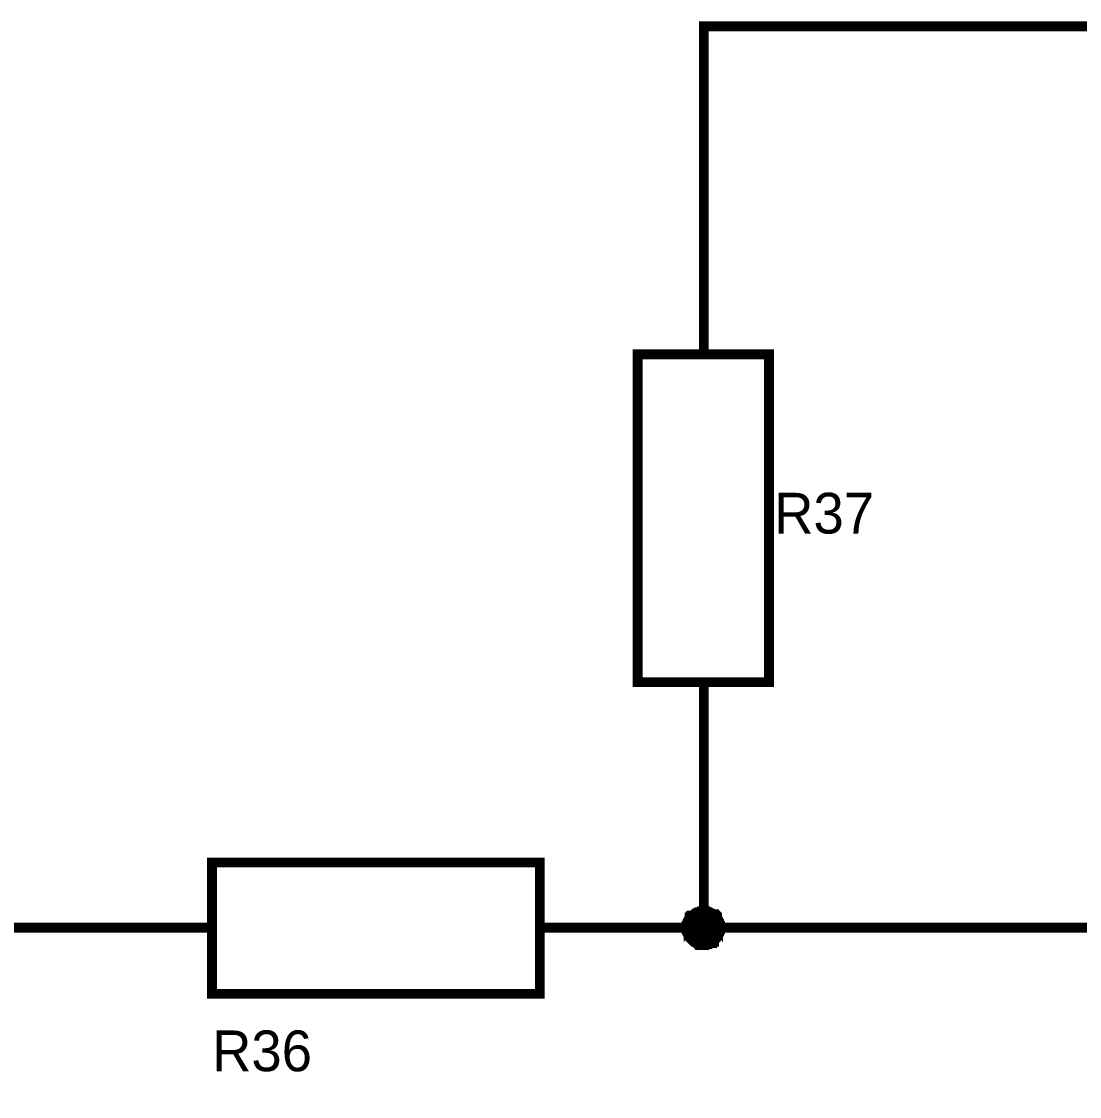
# Model space of a CAD drawing. Header units: millimetres. Extents: x 0 to 841, y 0 to 594.
# Drawn here: x 516.68 to 548.95, y 319.84 to 352.64 of the extents above; entities that cross this region are included whole.
import ezdxf

# ---------------------------------------------------------------- set-up
doc = ezdxf.new("R2010")
doc.units = ezdxf.units.MM
doc.layers.add('Sheet', color=255, linetype='Continuous')

msp = doc.modelspace()

# ---------------------------------------------------------------- linework, layer by layer
at = {"layer": 'Sheet', "const_width": 0.3}
for points in [[(537.488, 344.998), (537.488, 352.486), (559.973, 352.486), (567.458, 352.486)], [(537.488, 342.482), (537.488, 344.998)], [(537.488, 332.478), (537.488, 329.993)], [(534.973, 324.991), (537.488, 324.991), (537.488, 329.993)], [(536.96, 324.991), (536.96, 325.022), (536.96, 325.053), (536.96, 325.053), (536.96, 325.085), (536.96, 325.116), (536.992, 325.147), (536.992, 325.178), (536.992, 325.178), (537.023, 325.209), (537.023, 325.24), (537.023, 325.24), (537.054, 325.271), (537.054, 325.302), (537.085, 325.302), (537.085, 325.333), (537.116, 325.333), (537.116, 325.364), (537.147, 325.364), (537.178, 325.395), (537.178, 325.395), (537.209, 325.426), (537.24, 325.426), (537.24, 325.426), (537.271, 325.457), (537.302, 325.457), (537.333, 325.457), (537.364, 325.488), (537.364, 325.488), (537.395, 325.488), (537.426, 325.488), (537.457, 325.488), (537.488, 325.488)], [(536.96, 324.991), (536.96, 325.022), (536.96, 325.053), (536.96, 325.053), (536.96, 325.085), (536.96, 325.116), (536.992, 325.147), (536.992, 325.178), (536.992, 325.178), (537.023, 325.209), (537.023, 325.24), (537.023, 325.24), (537.054, 325.271), (537.054, 325.302), (537.085, 325.302), (537.085, 325.333), (537.116, 325.333), (537.116, 325.364), (537.147, 325.364), (537.178, 325.395), (537.178, 325.395), (537.209, 325.426), (537.24, 325.426), (537.24, 325.426), (537.271, 325.457), (537.302, 325.457), (537.333, 325.457), (537.364, 325.488), (537.364, 325.488), (537.395, 325.488), (537.426, 325.488), (537.457, 325.488), (537.488, 325.488)], [(536.96, 324.991), (536.96, 325.022), (536.96, 325.053), (536.96, 325.053), (536.96, 325.085), (536.96, 325.116), (536.992, 325.147), (536.992, 325.178), (536.992, 325.178), (537.023, 325.209), (537.023, 325.24), (537.023, 325.24), (537.054, 325.271), (537.054, 325.302), (537.085, 325.302), (537.085, 325.333), (537.116, 325.333), (537.116, 325.364), (537.147, 325.364), (537.178, 325.395), (537.178, 325.395), (537.209, 325.426), (537.24, 325.426), (537.24, 325.426), (537.271, 325.457), (537.302, 325.457), (537.333, 325.457), (537.364, 325.488), (537.364, 325.488), (537.395, 325.488), (537.426, 325.488), (537.457, 325.488), (537.488, 325.488)], [(536.96, 324.991), (536.96, 325.022), (536.96, 325.053), (536.96, 325.053), (536.96, 325.085), (536.96, 325.116), (536.992, 325.147), (536.992, 325.178), (536.992, 325.178), (537.023, 325.209), (537.023, 325.24), (537.023, 325.24), (537.054, 325.271), (537.054, 325.302), (537.085, 325.302), (537.085, 325.333), (537.116, 325.333), (537.116, 325.364), (537.147, 325.364), (537.178, 325.395), (537.178, 325.395), (537.209, 325.426), (537.24, 325.426), (537.24, 325.426), (537.271, 325.457), (537.302, 325.457), (537.333, 325.457), (537.364, 325.488), (537.364, 325.488), (537.395, 325.488), (537.426, 325.488), (537.457, 325.488), (537.488, 325.488)], [(536.96, 324.991), (536.96, 325.022), (536.96, 325.053), (536.96, 325.053), (536.96, 325.085), (536.96, 325.116), (536.992, 325.147), (536.992, 325.178), (536.992, 325.178), (537.023, 325.209), (537.023, 325.24), (537.023, 325.24), (537.054, 325.271), (537.054, 325.302), (537.085, 325.302), (537.085, 325.333), (537.116, 325.333), (537.116, 325.364), (537.147, 325.364), (537.178, 325.395), (537.178, 325.395), (537.209, 325.426), (537.24, 325.426), (537.24, 325.426), (537.271, 325.457), (537.302, 325.457), (537.333, 325.457), (537.364, 325.488), (537.364, 325.488), (537.395, 325.488), (537.426, 325.488), (537.457, 325.488), (537.488, 325.488)], [(536.96, 324.991), (536.96, 325.022), (536.96, 325.053), (536.96, 325.053), (536.96, 325.085), (536.96, 325.116), (536.992, 325.147), (536.992, 325.178), (536.992, 325.178), (537.023, 325.209), (537.023, 325.24), (537.023, 325.24), (537.054, 325.271), (537.054, 325.302), (537.085, 325.302), (537.085, 325.333), (537.116, 325.333), (537.116, 325.364), (537.147, 325.364), (537.178, 325.395), (537.178, 325.395), (537.209, 325.426), (537.24, 325.426), (537.24, 325.426), (537.271, 325.457), (537.302, 325.457), (537.333, 325.457), (537.364, 325.488), (537.364, 325.488), (537.395, 325.488), (537.426, 325.488), (537.457, 325.488), (537.488, 325.488)], [(536.96, 324.991), (536.96, 325.022), (536.96, 325.053), (536.96, 325.053), (536.96, 325.085), (536.96, 325.116), (536.992, 325.147), (536.992, 325.178), (536.992, 325.178), (537.023, 325.209), (537.023, 325.24), (537.023, 325.24), (537.054, 325.271), (537.054, 325.302), (537.085, 325.302), (537.085, 325.333), (537.116, 325.333), (537.116, 325.364), (537.147, 325.364), (537.178, 325.395), (537.178, 325.395), (537.209, 325.426), (537.24, 325.426), (537.24, 325.426), (537.271, 325.457), (537.302, 325.457), (537.333, 325.457), (537.364, 325.488), (537.364, 325.488), (537.395, 325.488), (537.426, 325.488), (537.457, 325.488), (537.488, 325.488)], [(536.96, 324.991), (536.96, 325.022), (536.96, 325.053), (536.96, 325.053), (536.96, 325.085), (536.96, 325.116), (536.992, 325.147), (536.992, 325.178), (536.992, 325.178), (537.023, 325.209), (537.023, 325.24), (537.023, 325.24), (537.054, 325.271), (537.054, 325.302), (537.085, 325.302), (537.085, 325.333), (537.116, 325.333), (537.116, 325.364), (537.147, 325.364), (537.178, 325.395), (537.178, 325.395), (537.209, 325.426), (537.24, 325.426), (537.24, 325.426), (537.271, 325.457), (537.302, 325.457), (537.333, 325.457), (537.364, 325.488), (537.364, 325.488), (537.395, 325.488), (537.426, 325.488), (537.457, 325.488), (537.488, 325.488)], [(537.488, 325.488), (537.488, 325.488)], [(537.488, 325.488), (537.519, 325.488), (537.551, 325.488), (537.551, 325.488), (537.582, 325.488), (537.613, 325.488), (537.644, 325.457), (537.675, 325.457), (537.675, 325.457), (537.706, 325.426), (537.737, 325.426), (537.737, 325.426), (537.768, 325.395), (537.799, 325.395), (537.799, 325.364), (537.83, 325.364), (537.83, 325.333), (537.861, 325.333), (537.861, 325.302), (537.892, 325.302), (537.892, 325.271), (537.923, 325.24), (537.923, 325.24), (537.923, 325.209), (537.954, 325.178), (537.954, 325.178), (537.954, 325.147), (537.985, 325.116), (537.985, 325.085), (537.985, 325.053), (537.985, 325.053), (537.985, 325.022), (537.985, 324.991)], [(537.488, 325.488), (537.488, 325.488)], [(537.488, 325.488), (537.519, 325.488), (537.551, 325.488), (537.551, 325.488), (537.582, 325.488), (537.613, 325.488), (537.644, 325.457), (537.675, 325.457), (537.675, 325.457), (537.706, 325.426), (537.737, 325.426), (537.737, 325.426), (537.768, 325.395), (537.799, 325.395), (537.799, 325.364), (537.83, 325.364), (537.83, 325.333), (537.861, 325.333), (537.861, 325.302), (537.892, 325.302), (537.892, 325.271), (537.923, 325.24), (537.923, 325.24), (537.923, 325.209), (537.954, 325.178), (537.954, 325.178), (537.954, 325.147), (537.985, 325.116), (537.985, 325.085), (537.985, 325.053), (537.985, 325.053), (537.985, 325.022), (537.985, 324.991)], [(537.488, 325.488), (537.488, 325.488)], [(537.488, 325.488), (537.519, 325.488), (537.551, 325.488), (537.551, 325.488), (537.582, 325.488), (537.613, 325.488), (537.644, 325.457), (537.675, 325.457), (537.675, 325.457), (537.706, 325.426), (537.737, 325.426), (537.737, 325.426), (537.768, 325.395), (537.799, 325.395), (537.799, 325.364), (537.83, 325.364), (537.83, 325.333), (537.861, 325.333), (537.861, 325.302), (537.892, 325.302), (537.892, 325.271), (537.923, 325.24), (537.923, 325.24), (537.923, 325.209), (537.954, 325.178), (537.954, 325.178), (537.954, 325.147), (537.985, 325.116), (537.985, 325.085), (537.985, 325.053), (537.985, 325.053), (537.985, 325.022), (537.985, 324.991)], [(537.488, 325.488), (537.488, 325.488)], [(537.488, 325.488), (537.519, 325.488), (537.551, 325.488), (537.551, 325.488), (537.582, 325.488), (537.613, 325.488), (537.644, 325.457), (537.675, 325.457), (537.675, 325.457), (537.706, 325.426), (537.737, 325.426), (537.737, 325.426), (537.768, 325.395), (537.799, 325.395), (537.799, 325.364), (537.83, 325.364), (537.83, 325.333), (537.861, 325.333), (537.861, 325.302), (537.892, 325.302), (537.892, 325.271), (537.923, 325.24), (537.923, 325.24), (537.923, 325.209), (537.954, 325.178), (537.954, 325.178), (537.954, 325.147), (537.985, 325.116), (537.985, 325.085), (537.985, 325.053), (537.985, 325.053), (537.985, 325.022), (537.985, 324.991)], [(537.488, 325.488), (537.488, 325.488)], [(537.488, 325.488), (537.519, 325.488), (537.551, 325.488), (537.551, 325.488), (537.582, 325.488), (537.613, 325.488), (537.644, 325.457), (537.675, 325.457), (537.675, 325.457), (537.706, 325.426), (537.737, 325.426), (537.737, 325.426), (537.768, 325.395), (537.799, 325.395), (537.799, 325.364), (537.83, 325.364), (537.83, 325.333), (537.861, 325.333), (537.861, 325.302), (537.892, 325.302), (537.892, 325.271), (537.923, 325.24), (537.923, 325.24), (537.923, 325.209), (537.954, 325.178), (537.954, 325.178), (537.954, 325.147), (537.985, 325.116), (537.985, 325.085), (537.985, 325.053), (537.985, 325.053), (537.985, 325.022), (537.985, 324.991)], [(537.488, 325.488), (537.488, 325.488)], [(537.488, 325.488), (537.519, 325.488), (537.551, 325.488), (537.551, 325.488), (537.582, 325.488), (537.613, 325.488), (537.644, 325.457), (537.675, 325.457), (537.675, 325.457), (537.706, 325.426), (537.737, 325.426), (537.737, 325.426), (537.768, 325.395), (537.799, 325.395), (537.799, 325.364), (537.83, 325.364), (537.83, 325.333), (537.861, 325.333), (537.861, 325.302), (537.892, 325.302), (537.892, 325.271), (537.923, 325.24), (537.923, 325.24), (537.923, 325.209), (537.954, 325.178), (537.954, 325.178), (537.954, 325.147), (537.985, 325.116), (537.985, 325.085), (537.985, 325.053), (537.985, 325.053), (537.985, 325.022), (537.985, 324.991)], [(537.488, 325.488), (537.488, 325.488)], [(537.488, 325.488), (537.519, 325.488), (537.551, 325.488), (537.551, 325.488), (537.582, 325.488), (537.613, 325.488), (537.644, 325.457), (537.675, 325.457), (537.675, 325.457), (537.706, 325.426), (537.737, 325.426), (537.737, 325.426), (537.768, 325.395), (537.799, 325.395), (537.799, 325.364), (537.83, 325.364), (537.83, 325.333), (537.861, 325.333), (537.861, 325.302), (537.892, 325.302), (537.892, 325.271), (537.923, 325.24), (537.923, 325.24), (537.923, 325.209), (537.954, 325.178), (537.954, 325.178), (537.954, 325.147), (537.985, 325.116), (537.985, 325.085), (537.985, 325.053), (537.985, 325.053), (537.985, 325.022), (537.985, 324.991)], [(537.488, 325.488), (537.488, 325.488)], [(537.488, 325.488), (537.519, 325.488), (537.551, 325.488), (537.551, 325.488), (537.582, 325.488), (537.613, 325.488), (537.644, 325.457), (537.675, 325.457), (537.675, 325.457), (537.706, 325.426), (537.737, 325.426), (537.737, 325.426), (537.768, 325.395), (537.799, 325.395), (537.799, 325.364), (537.83, 325.364), (537.83, 325.333), (537.861, 325.333), (537.861, 325.302), (537.892, 325.302), (537.892, 325.271), (537.923, 325.24), (537.923, 325.24), (537.923, 325.209), (537.954, 325.178), (537.954, 325.178), (537.954, 325.147), (537.985, 325.116), (537.985, 325.085), (537.985, 325.053), (537.985, 325.053), (537.985, 325.022), (537.985, 324.991)], [(509.973, 319.99), (509.973, 324.991), (519.973, 324.991)], [(522.488, 324.991), (519.973, 324.991)], [(532.488, 324.991), (534.973, 324.991)], [(537.488, 324.463), (537.457, 324.463), (537.426, 324.463), (537.395, 324.463), (537.364, 324.463), (537.364, 324.494), (537.333, 324.494), (537.302, 324.494), (537.271, 324.494), (537.24, 324.525), (537.24, 324.525), (537.209, 324.556), (537.178, 324.556), (537.178, 324.556), (537.147, 324.587), (537.116, 324.619), (537.116, 324.619), (537.085, 324.65), (537.085, 324.65), (537.054, 324.681), (537.054, 324.712), (537.023, 324.712), (537.023, 324.743), (537.023, 324.774), (536.992, 324.805), (536.992, 324.805), (536.992, 324.836), (536.96, 324.867), (536.96, 324.898), (536.96, 324.929), (536.96, 324.929), (536.96, 324.96), (536.96, 324.991)], [(536.96, 324.991), (536.96, 324.991)], [(537.488, 324.463), (537.457, 324.463), (537.426, 324.463), (537.395, 324.463), (537.364, 324.463), (537.364, 324.494), (537.333, 324.494), (537.302, 324.494), (537.271, 324.494), (537.24, 324.525), (537.24, 324.525), (537.209, 324.556), (537.178, 324.556), (537.178, 324.556), (537.147, 324.587), (537.116, 324.619), (537.116, 324.619), (537.085, 324.65), (537.085, 324.65), (537.054, 324.681), (537.054, 324.712), (537.023, 324.712), (537.023, 324.743), (537.023, 324.774), (536.992, 324.805), (536.992, 324.805), (536.992, 324.836), (536.96, 324.867), (536.96, 324.898), (536.96, 324.929), (536.96, 324.929), (536.96, 324.96), (536.96, 324.991)], [(536.96, 324.991), (536.96, 324.991)], [(537.488, 324.463), (537.457, 324.463), (537.426, 324.463), (537.395, 324.463), (537.364, 324.463), (537.364, 324.494), (537.333, 324.494), (537.302, 324.494), (537.271, 324.494), (537.24, 324.525), (537.24, 324.525), (537.209, 324.556), (537.178, 324.556), (537.178, 324.556), (537.147, 324.587), (537.116, 324.619), (537.116, 324.619), (537.085, 324.65), (537.085, 324.65), (537.054, 324.681), (537.054, 324.712), (537.023, 324.712), (537.023, 324.743), (537.023, 324.774), (536.992, 324.805), (536.992, 324.805), (536.992, 324.836), (536.96, 324.867), (536.96, 324.898), (536.96, 324.929), (536.96, 324.929), (536.96, 324.96), (536.96, 324.991)], [(536.96, 324.991), (536.96, 324.991)], [(537.488, 324.463), (537.457, 324.463), (537.426, 324.463), (537.395, 324.463), (537.364, 324.463), (537.364, 324.494), (537.333, 324.494), (537.302, 324.494), (537.271, 324.494), (537.24, 324.525), (537.24, 324.525), (537.209, 324.556), (537.178, 324.556), (537.178, 324.556), (537.147, 324.587), (537.116, 324.619), (537.116, 324.619), (537.085, 324.65), (537.085, 324.65), (537.054, 324.681), (537.054, 324.712), (537.023, 324.712), (537.023, 324.743), (537.023, 324.774), (536.992, 324.805), (536.992, 324.805), (536.992, 324.836), (536.96, 324.867), (536.96, 324.898), (536.96, 324.929), (536.96, 324.929), (536.96, 324.96), (536.96, 324.991)], [(536.96, 324.991), (536.96, 324.991)], [(537.488, 324.463), (537.457, 324.463), (537.426, 324.463), (537.395, 324.463), (537.364, 324.463), (537.364, 324.494), (537.333, 324.494), (537.302, 324.494), (537.271, 324.494), (537.24, 324.525), (537.24, 324.525), (537.209, 324.556), (537.178, 324.556), (537.178, 324.556), (537.147, 324.587), (537.116, 324.619), (537.116, 324.619), (537.085, 324.65), (537.085, 324.65), (537.054, 324.681), (537.054, 324.712), (537.023, 324.712), (537.023, 324.743), (537.023, 324.774), (536.992, 324.805), (536.992, 324.805), (536.992, 324.836), (536.96, 324.867), (536.96, 324.898), (536.96, 324.929), (536.96, 324.929), (536.96, 324.96), (536.96, 324.991)], [(536.96, 324.991), (536.96, 324.991)], [(537.488, 324.463), (537.457, 324.463), (537.426, 324.463), (537.395, 324.463), (537.364, 324.463), (537.364, 324.494), (537.333, 324.494), (537.302, 324.494), (537.271, 324.494), (537.24, 324.525), (537.24, 324.525), (537.209, 324.556), (537.178, 324.556), (537.178, 324.556), (537.147, 324.587), (537.116, 324.619), (537.116, 324.619), (537.085, 324.65), (537.085, 324.65), (537.054, 324.681), (537.054, 324.712), (537.023, 324.712), (537.023, 324.743), (537.023, 324.774), (536.992, 324.805), (536.992, 324.805), (536.992, 324.836), (536.96, 324.867), (536.96, 324.898), (536.96, 324.929), (536.96, 324.929), (536.96, 324.96), (536.96, 324.991)], [(536.96, 324.991), (536.96, 324.991)], [(537.488, 324.463), (537.457, 324.463), (537.426, 324.463), (537.395, 324.463), (537.364, 324.463), (537.364, 324.494), (537.333, 324.494), (537.302, 324.494), (537.271, 324.494), (537.24, 324.525), (537.24, 324.525), (537.209, 324.556), (537.178, 324.556), (537.178, 324.556), (537.147, 324.587), (537.116, 324.619), (537.116, 324.619), (537.085, 324.65), (537.085, 324.65), (537.054, 324.681), (537.054, 324.712), (537.023, 324.712), (537.023, 324.743), (537.023, 324.774), (536.992, 324.805), (536.992, 324.805), (536.992, 324.836), (536.96, 324.867), (536.96, 324.898), (536.96, 324.929), (536.96, 324.929), (536.96, 324.96), (536.96, 324.991)], [(536.96, 324.991), (536.96, 324.991)], [(537.488, 324.463), (537.457, 324.463), (537.426, 324.463), (537.395, 324.463), (537.364, 324.463), (537.364, 324.494), (537.333, 324.494), (537.302, 324.494), (537.271, 324.494), (537.24, 324.525), (537.24, 324.525), (537.209, 324.556), (537.178, 324.556), (537.178, 324.556), (537.147, 324.587), (537.116, 324.619), (537.116, 324.619), (537.085, 324.65), (537.085, 324.65), (537.054, 324.681), (537.054, 324.712), (537.023, 324.712), (537.023, 324.743), (537.023, 324.774), (536.992, 324.805), (536.992, 324.805), (536.992, 324.836), (536.96, 324.867), (536.96, 324.898), (536.96, 324.929), (536.96, 324.929), (536.96, 324.96), (536.96, 324.991)], [(536.96, 324.991), (536.96, 324.991)], [(537.985, 324.991), (537.985, 324.96), (537.985, 324.929), (537.985, 324.929), (537.985, 324.898), (537.985, 324.867), (537.954, 324.836), (537.954, 324.805), (537.954, 324.805), (537.923, 324.774), (537.923, 324.743), (537.923, 324.712), (537.892, 324.712), (537.892, 324.681), (537.861, 324.65), (537.861, 324.65), (537.83, 324.619), (537.83, 324.619), (537.799, 324.587), (537.799, 324.556), (537.768, 324.556), (537.737, 324.556), (537.737, 324.525), (537.706, 324.525), (537.675, 324.494), (537.675, 324.494), (537.644, 324.494), (537.613, 324.494), (537.582, 324.463), (537.551, 324.463), (537.551, 324.463), (537.519, 324.463), (537.488, 324.463)], [(537.985, 324.991), (537.985, 324.96), (537.985, 324.929), (537.985, 324.929), (537.985, 324.898), (537.985, 324.867), (537.954, 324.836), (537.954, 324.805), (537.954, 324.805), (537.923, 324.774), (537.923, 324.743), (537.923, 324.712), (537.892, 324.712), (537.892, 324.681), (537.861, 324.65), (537.861, 324.65), (537.83, 324.619), (537.83, 324.619), (537.799, 324.587), (537.799, 324.556), (537.768, 324.556), (537.737, 324.556), (537.737, 324.525), (537.706, 324.525), (537.675, 324.494), (537.675, 324.494), (537.644, 324.494), (537.613, 324.494), (537.582, 324.463), (537.551, 324.463), (537.551, 324.463), (537.519, 324.463), (537.488, 324.463)], [(537.488, 324.991), (537.488, 324.991), (547.457, 324.991)], [(537.985, 324.991), (537.985, 324.96), (537.985, 324.929), (537.985, 324.929), (537.985, 324.898), (537.985, 324.867), (537.954, 324.836), (537.954, 324.805), (537.954, 324.805), (537.923, 324.774), (537.923, 324.743), (537.923, 324.712), (537.892, 324.712), (537.892, 324.681), (537.861, 324.65), (537.861, 324.65), (537.83, 324.619), (537.83, 324.619), (537.799, 324.587), (537.799, 324.556), (537.768, 324.556), (537.737, 324.556), (537.737, 324.525), (537.706, 324.525), (537.675, 324.494), (537.675, 324.494), (537.644, 324.494), (537.613, 324.494), (537.582, 324.463), (537.551, 324.463), (537.551, 324.463), (537.519, 324.463), (537.488, 324.463)], [(537.985, 324.991), (537.985, 324.96), (537.985, 324.929), (537.985, 324.929), (537.985, 324.898), (537.985, 324.867), (537.954, 324.836), (537.954, 324.805), (537.954, 324.805), (537.923, 324.774), (537.923, 324.743), (537.923, 324.712), (537.892, 324.712), (537.892, 324.681), (537.861, 324.65), (537.861, 324.65), (537.83, 324.619), (537.83, 324.619), (537.799, 324.587), (537.799, 324.556), (537.768, 324.556), (537.737, 324.556), (537.737, 324.525), (537.706, 324.525), (537.675, 324.494), (537.675, 324.494), (537.644, 324.494), (537.613, 324.494), (537.582, 324.463), (537.551, 324.463), (537.551, 324.463), (537.519, 324.463), (537.488, 324.463)], [(537.985, 324.991), (537.985, 324.96), (537.985, 324.929), (537.985, 324.929), (537.985, 324.898), (537.985, 324.867), (537.954, 324.836), (537.954, 324.805), (537.954, 324.805), (537.923, 324.774), (537.923, 324.743), (537.923, 324.712), (537.892, 324.712), (537.892, 324.681), (537.861, 324.65), (537.861, 324.65), (537.83, 324.619), (537.83, 324.619), (537.799, 324.587), (537.799, 324.556), (537.768, 324.556), (537.737, 324.556), (537.737, 324.525), (537.706, 324.525), (537.675, 324.494), (537.675, 324.494), (537.644, 324.494), (537.613, 324.494), (537.582, 324.463), (537.551, 324.463), (537.551, 324.463), (537.519, 324.463), (537.488, 324.463)], [(537.985, 324.991), (537.985, 324.96), (537.985, 324.929), (537.985, 324.929), (537.985, 324.898), (537.985, 324.867), (537.954, 324.836), (537.954, 324.805), (537.954, 324.805), (537.923, 324.774), (537.923, 324.743), (537.923, 324.712), (537.892, 324.712), (537.892, 324.681), (537.861, 324.65), (537.861, 324.65), (537.83, 324.619), (537.83, 324.619), (537.799, 324.587), (537.799, 324.556), (537.768, 324.556), (537.737, 324.556), (537.737, 324.525), (537.706, 324.525), (537.675, 324.494), (537.675, 324.494), (537.644, 324.494), (537.613, 324.494), (537.582, 324.463), (537.551, 324.463), (537.551, 324.463), (537.519, 324.463), (537.488, 324.463)], [(537.985, 324.991), (537.985, 324.96), (537.985, 324.929), (537.985, 324.929), (537.985, 324.898), (537.985, 324.867), (537.954, 324.836), (537.954, 324.805), (537.954, 324.805), (537.923, 324.774), (537.923, 324.743), (537.923, 324.712), (537.892, 324.712), (537.892, 324.681), (537.861, 324.65), (537.861, 324.65), (537.83, 324.619), (537.83, 324.619), (537.799, 324.587), (537.799, 324.556), (537.768, 324.556), (537.737, 324.556), (537.737, 324.525), (537.706, 324.525), (537.675, 324.494), (537.675, 324.494), (537.644, 324.494), (537.613, 324.494), (537.582, 324.463), (537.551, 324.463), (537.551, 324.463), (537.519, 324.463), (537.488, 324.463)], [(537.985, 324.991), (537.985, 324.96), (537.985, 324.929), (537.985, 324.929), (537.985, 324.898), (537.985, 324.867), (537.954, 324.836), (537.954, 324.805), (537.954, 324.805), (537.923, 324.774), (537.923, 324.743), (537.923, 324.712), (537.892, 324.712), (537.892, 324.681), (537.861, 324.65), (537.861, 324.65), (537.83, 324.619), (537.83, 324.619), (537.799, 324.587), (537.799, 324.556), (537.768, 324.556), (537.737, 324.556), (537.737, 324.525), (537.706, 324.525), (537.675, 324.494), (537.675, 324.494), (537.644, 324.494), (537.613, 324.494), (537.582, 324.463), (537.551, 324.463), (537.551, 324.463), (537.519, 324.463), (537.488, 324.463)], [(537.985, 324.991), (537.985, 324.991), (537.985, 324.991), (537.985, 324.991), (537.985, 324.991), (537.985, 324.991), (537.985, 324.991), (537.985, 324.991), (537.985, 324.991), (537.985, 324.991), (537.985, 324.991), (537.985, 324.991), (537.985, 324.991), (537.985, 324.991), (537.985, 324.991), (537.985, 324.991), (537.985, 324.991), (537.985, 324.991), (537.985, 324.991), (537.985, 324.991), (537.985, 324.991), (537.985, 324.991), (537.985, 324.991), (537.985, 324.991), (537.985, 324.991), (537.985, 324.991), (537.985, 324.991), (537.985, 324.991), (537.985, 324.991), (537.985, 324.991), (537.985, 324.991), (537.985, 324.991), (537.985, 324.991)], [(537.985, 324.991), (537.985, 324.991)], [(537.985, 324.991), (537.985, 324.991), (537.985, 324.991), (537.985, 324.991), (537.985, 324.991), (537.985, 324.991), (537.985, 324.991), (537.985, 324.991), (537.985, 324.991), (537.985, 324.991), (537.985, 324.991), (537.985, 324.991), (537.985, 324.991), (537.985, 324.991), (537.985, 324.991), (537.985, 324.991), (537.985, 324.991), (537.985, 324.991), (537.985, 324.991), (537.985, 324.991), (537.985, 324.991), (537.985, 324.991), (537.985, 324.991), (537.985, 324.991), (537.985, 324.991), (537.985, 324.991), (537.985, 324.991), (537.985, 324.991), (537.985, 324.991), (537.985, 324.991), (537.985, 324.991), (537.985, 324.991), (537.985, 324.991)], [(537.985, 324.991), (537.985, 324.991)], [(537.985, 324.991), (537.985, 324.991), (537.985, 324.991), (537.985, 324.991), (537.985, 324.991), (537.985, 324.991), (537.985, 324.991), (537.985, 324.991), (537.985, 324.991), (537.985, 324.991), (537.985, 324.991), (537.985, 324.991), (537.985, 324.991), (537.985, 324.991), (537.985, 324.991), (537.985, 324.991), (537.985, 324.991), (537.985, 324.991), (537.985, 324.991), (537.985, 324.991), (537.985, 324.991), (537.985, 324.991), (537.985, 324.991), (537.985, 324.991), (537.985, 324.991), (537.985, 324.991), (537.985, 324.991), (537.985, 324.991), (537.985, 324.991), (537.985, 324.991), (537.985, 324.991), (537.985, 324.991), (537.985, 324.991)], [(537.985, 324.991), (537.985, 324.991)], [(537.985, 324.991), (537.985, 324.991), (537.985, 324.991), (537.985, 324.991), (537.985, 324.991), (537.985, 324.991), (537.985, 324.991), (537.985, 324.991), (537.985, 324.991), (537.985, 324.991), (537.985, 324.991), (537.985, 324.991), (537.985, 324.991), (537.985, 324.991), (537.985, 324.991), (537.985, 324.991), (537.985, 324.991), (537.985, 324.991), (537.985, 324.991), (537.985, 324.991), (537.985, 324.991), (537.985, 324.991), (537.985, 324.991), (537.985, 324.991), (537.985, 324.991), (537.985, 324.991), (537.985, 324.991), (537.985, 324.991), (537.985, 324.991), (537.985, 324.991), (537.985, 324.991), (537.985, 324.991), (537.985, 324.991)], [(537.985, 324.991), (537.985, 324.991)], [(537.985, 324.991), (537.985, 324.991), (537.985, 324.991), (537.985, 324.991), (537.985, 324.991), (537.985, 324.991), (537.985, 324.991), (537.985, 324.991), (537.985, 324.991), (537.985, 324.991), (537.985, 324.991), (537.985, 324.991), (537.985, 324.991), (537.985, 324.991), (537.985, 324.991), (537.985, 324.991), (537.985, 324.991), (537.985, 324.991), (537.985, 324.991), (537.985, 324.991), (537.985, 324.991), (537.985, 324.991), (537.985, 324.991), (537.985, 324.991), (537.985, 324.991), (537.985, 324.991), (537.985, 324.991), (537.985, 324.991), (537.985, 324.991), (537.985, 324.991), (537.985, 324.991), (537.985, 324.991), (537.985, 324.991)], [(537.985, 324.991), (537.985, 324.991)], [(537.985, 324.991), (537.985, 324.991), (537.985, 324.991), (537.985, 324.991), (537.985, 324.991), (537.985, 324.991), (537.985, 324.991), (537.985, 324.991), (537.985, 324.991), (537.985, 324.991), (537.985, 324.991), (537.985, 324.991), (537.985, 324.991), (537.985, 324.991), (537.985, 324.991), (537.985, 324.991), (537.985, 324.991), (537.985, 324.991), (537.985, 324.991), (537.985, 324.991), (537.985, 324.991), (537.985, 324.991), (537.985, 324.991), (537.985, 324.991), (537.985, 324.991), (537.985, 324.991), (537.985, 324.991), (537.985, 324.991), (537.985, 324.991), (537.985, 324.991), (537.985, 324.991), (537.985, 324.991), (537.985, 324.991)], [(537.985, 324.991), (537.985, 324.991)], [(537.985, 324.991), (537.985, 324.991), (537.985, 324.991), (537.985, 324.991), (537.985, 324.991), (537.985, 324.991), (537.985, 324.991), (537.985, 324.991), (537.985, 324.991), (537.985, 324.991), (537.985, 324.991), (537.985, 324.991), (537.985, 324.991), (537.985, 324.991), (537.985, 324.991), (537.985, 324.991), (537.985, 324.991), (537.985, 324.991), (537.985, 324.991), (537.985, 324.991), (537.985, 324.991), (537.985, 324.991), (537.985, 324.991), (537.985, 324.991), (537.985, 324.991), (537.985, 324.991), (537.985, 324.991), (537.985, 324.991), (537.985, 324.991), (537.985, 324.991), (537.985, 324.991), (537.985, 324.991), (537.985, 324.991)], [(537.985, 324.991), (537.985, 324.991)], [(537.985, 324.991), (537.985, 324.991), (537.985, 324.991), (537.985, 324.991), (537.985, 324.991), (537.985, 324.991), (537.985, 324.991), (537.985, 324.991), (537.985, 324.991), (537.985, 324.991), (537.985, 324.991), (537.985, 324.991), (537.985, 324.991), (537.985, 324.991), (537.985, 324.991), (537.985, 324.991), (537.985, 324.991), (537.985, 324.991), (537.985, 324.991), (537.985, 324.991), (537.985, 324.991), (537.985, 324.991), (537.985, 324.991), (537.985, 324.991), (537.985, 324.991), (537.985, 324.991), (537.985, 324.991), (537.985, 324.991), (537.985, 324.991), (537.985, 324.991), (537.985, 324.991), (537.985, 324.991), (537.985, 324.991)], [(537.985, 324.991), (537.985, 324.991)], [(550.967, 324.991), (547.457, 324.991)]]:
    msp.add_lwpolyline(points, dxfattribs=at)
for points in [[(535.47, 342.482), (539.476, 342.482), (539.476, 332.478), (535.47, 332.478), (535.47, 342.482)], [(522.488, 326.98), (532.488, 326.98), (532.488, 322.972), (522.488, 322.972), (522.488, 326.98)]]:
    msp.add_lwpolyline(points, close=True, dxfattribs=at)
at = {"layer": 'Sheet', "const_width": 0.508}
msp.add_lwpolyline([(537.246, 325, 1), (537.754, 325, 1)], format="xyb", close=True, dxfattribs=at)

# ---------------------------------------------------------------- texts
at = {"layer": 'Sheet'}
for s, p in [('R37', (539.631, 337.014)), ('R36', (522.488, 320.611))]:
    msp.add_text(s, height=1.2427, dxfattribs=at).set_placement(p)

doc.saveas('drawing.dxf')
